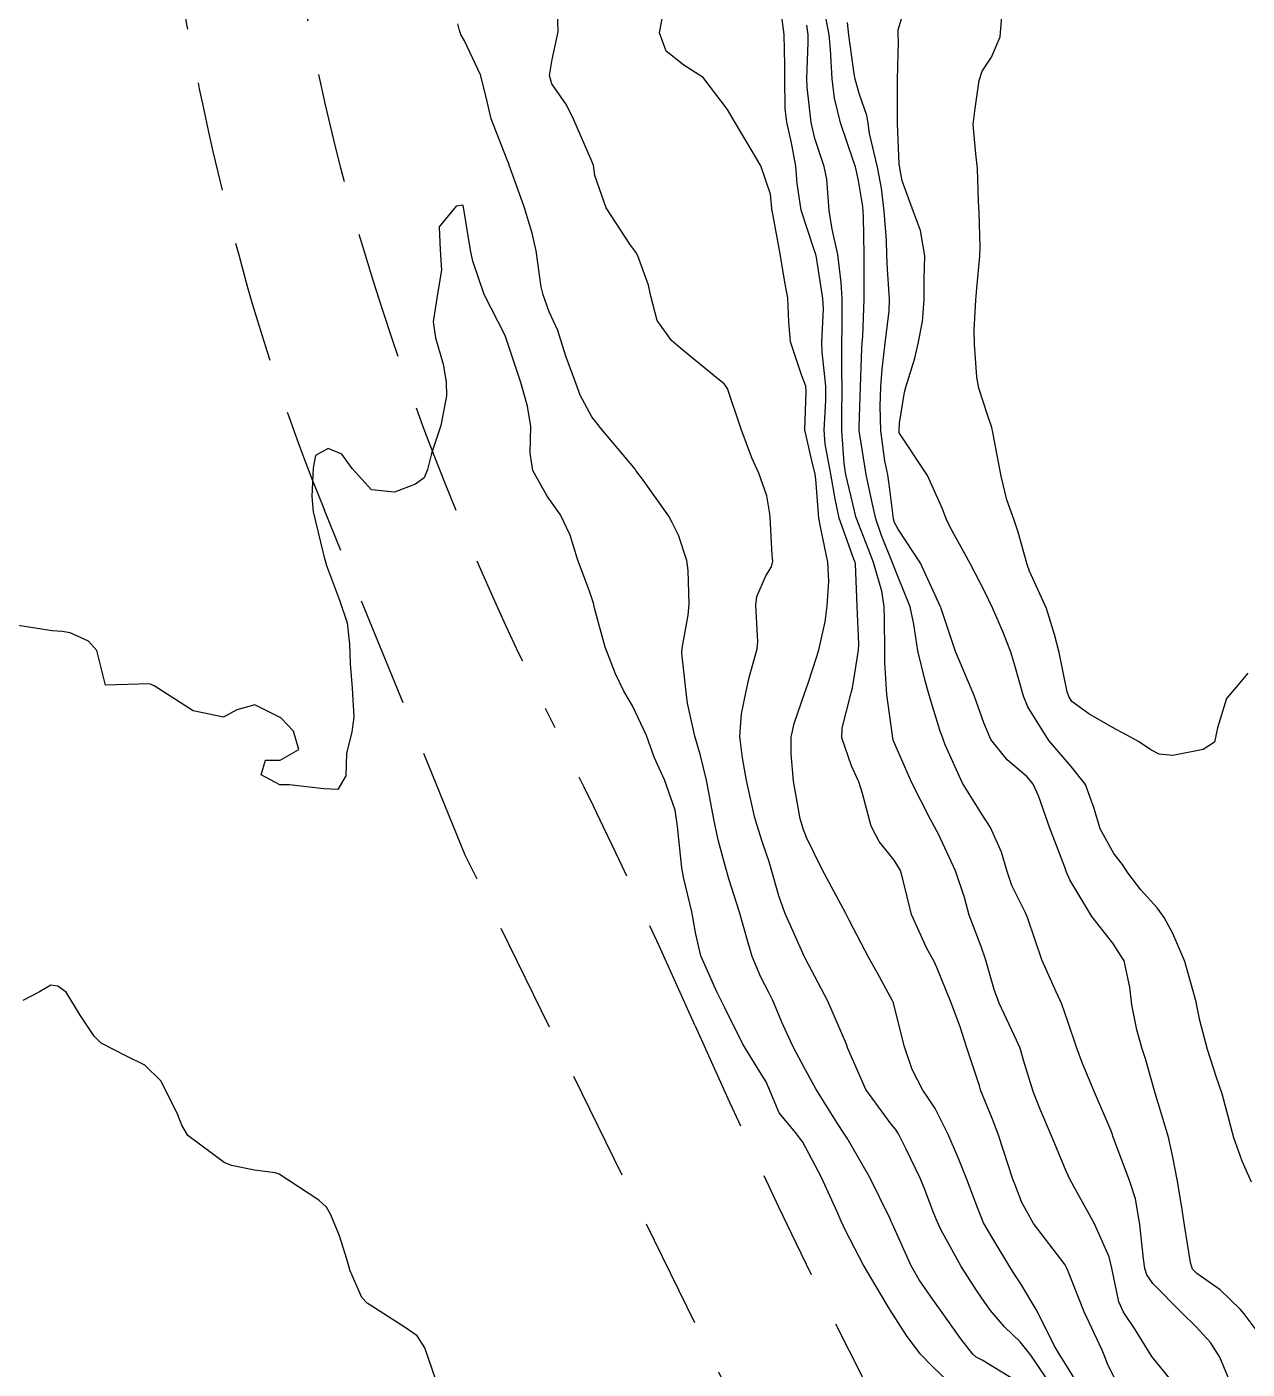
# Model space of a CAD drawing. Header units: metres. Extents: x 298520 to 308411, y 7433745 to 7450750.
# Drawn here: x 304821.2 to 304876.8, y 7438687.9 to 7438749.1 of the extents above; entities that cross this region are included whole.
import ezdxf

# ---------------------------------------------------------------- set-up
doc = ezdxf.new("R2010")
doc.units = ezdxf.units.M
doc.header["$LTSCALE"] = 10
doc.linetypes.add('DASHED', pattern=[0.75, 0.5, -0.25])
for name, color, linetype in [('Curvas de Nivel 1m', 11, 'Continuous'), ('Curvas de Nivel 5m', 15, 'Continuous'), ('Vias Secundárias', 230, 'DASHED')]:
    doc.layers.add(name, color=color, linetype=linetype)

msp = doc.modelspace()

# ---------------------------------------------------------------- linework, layer by layer
at = {"layer": 'Curvas de Nivel 1m', "flags": 128}
for points, elevation in [([(304868.002, 7438686.982), (304866.931, 7438688.575), (304866.449, 7438689.174), (304865.723, 7438689.858), (304865.09, 7438690.601), (304864.835, 7438690.973), (304864.472, 7438691.497), (304863.754, 7438692.617), (304862.833, 7438694.301), (304862.675, 7438694.628), (304862.517, 7438695.025), (304862.079, 7438696.188), (304861.887, 7438696.64), (304861.246, 7438697.957), (304860.903, 7438698.655), (304860.768, 7438698.86), (304860.567, 7438699.09), (304859.422, 7438700.672), (304858.601, 7438702.531), (304858.551, 7438702.681), (304858.521, 7438702.764), (304857.681, 7438704.69), (304856.652, 7438706.652), (304856.638, 7438706.685), (304856.613, 7438706.741), (304855.73, 7438708.714), (304855.461, 7438709.489), (304855.11, 7438710.724), (304855.011, 7438711.031), (304854.715, 7438711.92), (304854.461, 7438712.733), (304854.355, 7438713.107), (304853.988, 7438714.738), (304853.801, 7438715.778), (304853.679, 7438716.741), (304853.751, 7438717.778), (304853.95, 7438718.739), (304854.108, 7438719.439), (304854.466, 7438720.734), (304854.501, 7438721.058), (304854.41, 7438722.734), (304854.457, 7438723.126), (304854.863, 7438724.062), (304855.118, 7438724.478), (304855.181, 7438724.725), (304855.151, 7438725.001), (304855.057, 7438726.728), (304855.047, 7438726.88), (304854.903, 7438727.705), (304854.546, 7438728.734), (304854.23, 7438729.43), (304853.741, 7438730.742), (304853.117, 7438732.593), (304853.02, 7438732.749), (304852.964, 7438732.805), (304852.685, 7438733.035), (304850.988, 7438734.419), (304850.563, 7438734.776), (304849.91, 7438735.694), (304849.629, 7438736.791), (304849.523, 7438737.298), (304849.031, 7438738.637), (304848.939, 7438738.801), (304848.672, 7438739.17), (304847.598, 7438740.815), (304847.078, 7438742.292), (304847.014, 7438742.753), (304846.995, 7438742.821), (304846.927, 7438742.98), (304846.126, 7438744.835), (304845.791, 7438745.511), (304845.129, 7438746.464), (304845.013, 7438746.851), (304845.14, 7438747.574), (304845.41, 7438748.837), (304845.347, 7438750.672)], 711), ([(304871.248, 7438686.527), (304870.437, 7438688.13), (304870.287, 7438688.542), (304870.161, 7438688.827), (304869.351, 7438690.551), (304868.606, 7438692.434), (304868.555, 7438692.559), (304868.485, 7438692.682), (304867.056, 7438694.575), (304866.522, 7438695.525), (304866.226, 7438696.281), (304866.112, 7438696.586), (304865.891, 7438697.241), (304865.453, 7438698.597), (304865.215, 7438699.246), (304864.658, 7438700.609), (304864.637, 7438700.663), (304864.585, 7438700.832), (304864.005, 7438702.616), (304863.707, 7438703.528), (304863.307, 7438704.623), (304862.649, 7438706.234), (304862.525, 7438706.505), (304862.457, 7438706.632), (304862.201, 7438707.094), (304861.491, 7438708.642), (304861.103, 7438710.242), (304860.994, 7438710.647), (304860.708, 7438711.121), (304860.019, 7438711.963), (304859.657, 7438712.666), (304859.264, 7438714.154), (304859.094, 7438714.675), (304858.988, 7438714.91), (304858.76, 7438715.41), (304858.331, 7438716.684), (304858.337, 7438717.127), (304858.74, 7438718.681), (304858.755, 7438718.728), (304858.806, 7438718.969), (304859.079, 7438720.676), (304859.094, 7438720.944), (304859.029, 7438722.677), (304858.949, 7438724.602), (304858.931, 7438724.679), (304858.915, 7438724.721), (304858.874, 7438724.819), (304858.207, 7438726.687), (304858.02, 7438727.57), (304857.822, 7438728.691), (304857.56, 7438730.067), (304857.519, 7438730.694), (304857.6, 7438732.05), (304857.592, 7438732.694), (304857.426, 7438734.256), (304857.408, 7438734.696), (304857.486, 7438736.217), (304857.465, 7438736.695), (304857.166, 7438738.564), (304857.138, 7438738.699), (304857.037, 7438738.995), (304856.471, 7438740.709), (304856.293, 7438741.929), (304856.228, 7438742.713), (304856.03, 7438743.785), (304855.826, 7438744.719), (304855.75, 7438745.351), (304855.726, 7438746.721), (304855.736, 7438747.318), (304855.704, 7438748.722), (304855.475, 7438750.429)], 713), ([(304869.503, 7438686.549), (304868.439, 7438688.276), (304868.261, 7438688.562), (304867.993, 7438689.019), (304867.222, 7438690.572), (304866.475, 7438691.824), (304866.174, 7438692.279), (304865.974, 7438692.588), (304865.173, 7438693.93), (304864.78, 7438694.606), (304864.697, 7438694.789), (304864.519, 7438695.258), (304864.001, 7438696.615), (304863.636, 7438697.53), (304863.166, 7438698.624), (304862.575, 7438699.804), (304862.247, 7438700.302), (304862.007, 7438700.639), (304861.523, 7438701.577), (304861.163, 7438702.652), (304860.673, 7438704.619), (304860.661, 7438704.66), (304860.652, 7438704.679), (304860.633, 7438704.716), (304859.947, 7438705.961), (304859.561, 7438706.666), (304858.678, 7438708.347), (304858.509, 7438708.682), (304858.296, 7438709.075), (304857.433, 7438710.693), (304856.717, 7438712.152), (304856.566, 7438712.547), (304856.515, 7438712.703), (304856.435, 7438712.997), (304856.125, 7438714.709), (304856.011, 7438715.957), (304856.023, 7438716.711), (304856.154, 7438717.338), (304856.623, 7438718.703), (304856.808, 7438719.218), (304857.165, 7438720.351), (304857.274, 7438720.695), (304857.566, 7438721.962), (304857.65, 7438722.692), (304857.731, 7438723.82), (304857.692, 7438724.692), (304857.366, 7438726.217), (304857.28, 7438726.696), (304857.148, 7438728.46), (304857.116, 7438728.698), (304856.924, 7438729.443), (304856.633, 7438730.705), (304856.702, 7438732.446), (304856.689, 7438732.704), (304856.51, 7438733.166), (304855.994, 7438734.715), (304855.916, 7438735.63), (304855.869, 7438736.717), (304855.734, 7438737.433), (304855.52, 7438738.723), (304855.171, 7438740.619), (304855.143, 7438740.729), (304855.131, 7438740.797), (304855.07, 7438741.447), (304854.639, 7438742.734), (304853.954, 7438743.888), (304853.431, 7438744.747), (304853.118, 7438745.301), (304852.018, 7438746.761), (304851.138, 7438747.322), (304850.323, 7438747.96), (304850.021, 7438748.787), (304850.2, 7438749.752)], 712), ([(304876.978, 7438696.456), (304876.547, 7438697.401), (304876.174, 7438698.466), (304875.839, 7438699.734), (304875.634, 7438700.474), (304875.374, 7438701.261), (304874.965, 7438702.485), (304874.623, 7438703.816), (304874.489, 7438704.491), (304874.456, 7438704.67), (304873.943, 7438706.497), (304873.399, 7438707.776), (304873.003, 7438708.507), (304872.687, 7438708.948), (304871.934, 7438709.76), (304871.35, 7438710.53), (304871.096, 7438710.924), (304870.712, 7438711.416), (304870.089, 7438712.546), (304869.814, 7438713.472), (304869.422, 7438714.553), (304868.761, 7438715.387), (304867.756, 7438716.57), (304866.796, 7438718.097), (304866.59, 7438718.583), (304866.204, 7438719.976), (304866.02, 7438720.592), (304865.688, 7438721.454), (304865.189, 7438722.605), (304864.853, 7438723.3), (304864.162, 7438724.617), (304863.265, 7438726.251), (304863.086, 7438726.628), (304862.898, 7438727.138), (304862.219, 7438728.637), (304860.942, 7438730.572), (304860.929, 7438730.65), (304860.947, 7438731.02), (304861.181, 7438732.427), (304861.238, 7438732.647), (304861.644, 7438733.982), (304861.807, 7438734.642), (304862.004, 7438735.639), (304862.08, 7438736.639), (304862.076, 7438737.586), (304862.103, 7438738.639), (304861.91, 7438739.782), (304861.594, 7438740.645), (304861.077, 7438742.057), (304860.979, 7438742.549), (304860.961, 7438742.652), (304860.934, 7438742.803), (304860.857, 7438744.654), (304860.853, 7438746.377), (304860.857, 7438746.654), (304860.905, 7438748.409), (304860.889, 7438748.654), (304860.886, 7438748.925), (304861.171, 7438749.876)], 717), ([(304876.81, 7438719.627), (304876.272, 7438718.997), (304875.835, 7438718.474), (304875.434, 7438717.135), (304875.297, 7438716.482), (304874.77, 7438716.148), (304873.39, 7438715.881), (304872.767, 7438715.937), (304872.39, 7438716.137), (304871.833, 7438716.524), (304871.138, 7438716.896), (304870.778, 7438717.077), (304869.567, 7438717.777), (304868.8, 7438718.339), (304868.655, 7438718.561), (304868.59, 7438718.777), (304868.212, 7438720.566), (304868.009, 7438721.39), (304867.643, 7438722.572), (304866.868, 7438724.278), (304866.755, 7438724.582), (304866.351, 7438726.052), (304866.164, 7438726.591), (304865.838, 7438727.531), (304865.579, 7438728.6), (304865.266, 7438730.277), (304865.203, 7438730.606), (304865.151, 7438730.813), (304864.951, 7438731.401), (304864.555, 7438732.614), (304864.472, 7438733.113), (304864.361, 7438734.616), (304864.355, 7438735.261), (304864.422, 7438736.616), (304864.478, 7438737.156), (304864.61, 7438738.614), (304864.615, 7438739.038), (304864.575, 7438740.615), (304864.552, 7438741.131), (304864.494, 7438742.616), (304864.422, 7438743.287), (304864.307, 7438744.618), (304864.396, 7438745.341), (304864.584, 7438746.615), (304864.709, 7438747.042), (304865.144, 7438747.686), (304865.534, 7438748.604), (304865.661, 7438750.117)], 718), ([(304874.07, 7438686.493), (304872.443, 7438688.51), (304871.679, 7438689.746), (304871.144, 7438690.53), (304870.934, 7438691), (304870.614, 7438692.538), (304870.491, 7438693.051), (304869.827, 7438694.547), (304868.969, 7438696.115), (304868.722, 7438696.558), (304868.539, 7438696.947), (304867.869, 7438698.567), (304867.344, 7438699.803), (304867.041, 7438700.575), (304866.597, 7438702.012), (304866.472, 7438702.452), (304866.427, 7438702.583), (304866.269, 7438702.924), (304865.483, 7438704.597), (304865.263, 7438705.225), (304864.867, 7438706.607), (304864.662, 7438707.183), (304864.127, 7438708.616), (304863.902, 7438709.407), (304863.496, 7438710.622), (304862.72, 7438712.293), (304862.544, 7438712.632), (304862.338, 7438713.024), (304861.51, 7438714.642), (304860.77, 7438716.329), (304860.672, 7438716.552), (304860.646, 7438716.652), (304860.628, 7438716.799), (304860.377, 7438718.656), (304860.275, 7438720.116), (304860.28, 7438720.658), (304860.274, 7438722.095), (304860.254, 7438722.659), (304860.153, 7438723.361), (304859.772, 7438724.667), (304859.523, 7438725.314), (304858.99, 7438726.679), (304858.963, 7438726.748), (304858.896, 7438727.026), (304858.513, 7438728.684), (304858.432, 7438729.173), (304858.322, 7438730.686), (304858.331, 7438731.305), (304858.346, 7438732.686), (304858.327, 7438733.332), (304858.32, 7438734.687), (304858.343, 7438735.343), (304858.335, 7438736.687), (304858.293, 7438737.414), (304858.145, 7438738.689), (304857.887, 7438739.855), (304857.749, 7438740.693), (304857.641, 7438742.13), (304857.522, 7438742.696), (304857.102, 7438743.978), (304856.933, 7438744.703), (304856.743, 7438746.32), (304856.737, 7438746.706), (304856.799, 7438748.355), (304856.794, 7438748.705), (304856.729, 7438749.137)], 714), ([(304877.181, 7438689.727), (304876.641, 7438690.458), (304876.465, 7438690.674), (304875.553, 7438691.553), (304874.481, 7438692.292), (304874.29, 7438692.492), (304874.196, 7438692.785), (304873.922, 7438694.496), (304873.814, 7438695.203), (304873.605, 7438696.499), (304873.381, 7438697.671), (304873.192, 7438698.504), (304872.583, 7438700.51), (304872.148, 7438702.067), (304872.005, 7438702.519), (304871.753, 7438703.386), (304871.525, 7438704.527), (304871.442, 7438705.329), (304871.174, 7438706.532), (304870.665, 7438707.342), (304869.704, 7438708.55), (304868.7, 7438710.221), (304868.559, 7438710.561), (304868.476, 7438710.792), (304867.798, 7438712.569), (304867.279, 7438714.041), (304867.039, 7438714.577), (304866.756, 7438714.905), (304865.849, 7438715.678), (304865.113, 7438716.605), (304864.784, 7438717.362), (304864.352, 7438718.615), (304864.001, 7438719.428), (304863.497, 7438720.623), (304862.842, 7438722.571), (304862.825, 7438722.63), (304862.822, 7438722.651), (304861.903, 7438724.64), (304860.888, 7438726.187), (304860.724, 7438726.485), (304860.681, 7438726.653), (304860.482, 7438728.23), (304860.415, 7438728.657), (304860.289, 7438729.293), (304860.1, 7438730.663), (304860.073, 7438731.782), (304860.107, 7438732.663), (304860.158, 7438733.48), (304860.295, 7438734.66), (304860.484, 7438736.134), (304860.494, 7438736.658), (304860.398, 7438738.03), (304860.38, 7438738.66), (304860.359, 7438739.345), (304860.255, 7438740.662), (304860.125, 7438741.716), (304859.944, 7438742.667), (304859.578, 7438744.2), (304859.518, 7438744.674), (304859.468, 7438745.026), (304859.126, 7438745.983), (304858.93, 7438746.682), (304858.891, 7438746.927), (304858.648, 7438748.685), (304858.583, 7438749.265)], 716), ([(304863.962, 7438686.615), (304862.435, 7438688.079), (304861.892, 7438688.638), (304861.267, 7438689.464), (304860.51, 7438690.659), (304860.491, 7438690.688), (304860.464, 7438690.731), (304859.314, 7438692.672), (304858.506, 7438694.225), (304858.287, 7438694.682), (304858.107, 7438695.094), (304857.389, 7438696.691), (304856.556, 7438698.271), (304856.211, 7438698.705), (304855.469, 7438699.614), (304855.002, 7438700.724), (304854.877, 7438701.017), (304854.59, 7438701.475), (304853.824, 7438702.738), (304852.991, 7438704.383), (304852.816, 7438704.748), (304852.637, 7438705.116), (304851.911, 7438706.757), (304851.676, 7438707.752), (304851.502, 7438708.762), (304851.119, 7438710.345), (304851.034, 7438710.767), (304850.844, 7438712.647), (304850.831, 7438712.769), (304850.732, 7438713.388), (304850.245, 7438714.778), (304849.781, 7438715.803), (304849.43, 7438716.79), (304848.793, 7438718.139), (304848.395, 7438718.804), (304848.021, 7438719.597), (304847.549, 7438720.813), (304847.065, 7438722.594), (304847.016, 7438722.818), (304846.85, 7438723.314), (304846.294, 7438724.829), (304845.961, 7438725.911), (304845.512, 7438726.841), (304844.906, 7438727.693), (304844.251, 7438728.857), (304844.137, 7438729.652), (304844.16, 7438730.858), (304844.02, 7438731.792), (304843.711, 7438732.863), (304843.081, 7438734.779), (304843.049, 7438734.869), (304842.994, 7438735.003), (304842.042, 7438736.88), (304841.528, 7438738.385), (304841.415, 7438738.886), (304841.102, 7438740.85), (304841.093, 7438740.89), (304841.063, 7438740.943), (304840.768, 7438740.894), (304839.997, 7438739.958), (304840.034, 7438738.905), (304840.094, 7438737.975), (304839.914, 7438736.906), (304839.722, 7438735.631), (304839.821, 7438734.908), (304840.176, 7438733.701), (304840.304, 7438732.9), (304840.322, 7438732.265), (304840.072, 7438730.903), (304839.649, 7438729.628), (304839.456, 7438728.912), (304839.31, 7438728.521), (304838.913, 7438728.234), (304837.958, 7438727.878), (304836.909, 7438727.983), (304836.031, 7438728.953), (304835.569, 7438729.6), (304834.932, 7438729.86), (304834.36, 7438729.545), (304834.256, 7438728.977), (304834.2, 7438727.68), (304834.257, 7438726.976), (304834.697, 7438725.149), (304834.742, 7438724.971), (304834.866, 7438724.533), (304835.456, 7438722.961), (304835.798, 7438721.921), (304835.912, 7438720.954), (304835.936, 7438720.075), (304836.028, 7438718.952), (304836.112, 7438717.621), (304836.018, 7438716.951), (304835.78, 7438715.972), (304835.743, 7438714.955), (304835.377, 7438714.326), (304834.744, 7438714.365), (304833.184, 7438714.548), (304832.746, 7438714.552), (304831.885, 7438714.999), (304832.094, 7438715.662), (304832.76, 7438715.673), (304833.599, 7438716.148), (304833.362, 7438716.984), (304832.782, 7438717.59), (304831.601, 7438718.192), (304830.787, 7438717.961), (304830.18, 7438717.621), (304828.786, 7438717.917), (304827.017, 7438719.058), (304826.804, 7438719.152), (304824.803, 7438719.09), (304824.401, 7438720.669), (304824.031, 7438721.092), (304823.191, 7438721.469), (304822.827, 7438721.53), (304822.379, 7438721.563), (304820.83, 7438721.796)], 709), ([(304839.821, 7438687.5), (304839.342, 7438688.907), (304838.985, 7438689.448), (304838.452, 7438689.837), (304836.719, 7438690.937), (304836.466, 7438691.204), (304835.944, 7438692.415), (304835.785, 7438692.95), (304835.448, 7438694.007), (304835.062, 7438694.962), (304834.859, 7438695.307), (304834.52, 7438695.631), (304832.706, 7438696.813), (304832.532, 7438696.881), (304831.588, 7438696.999), (304830.536, 7438697.205), (304830.209, 7438697.344), (304828.556, 7438698.572), (304828.273, 7438699.043), (304828.102, 7438699.51), (304827.335, 7438701.052), (304826.59, 7438701.773), (304825.724, 7438702.203), (304824.6, 7438702.786), (304824.288, 7438703.093), (304823.655, 7438704.062), (304823.008, 7438705.106), (304822.636, 7438705.37), (304822.321, 7438705.428), (304821.792, 7438705.118), (304821.034, 7438704.719)], 708)]:
    msp.add_lwpolyline(points, dxfattribs=dict(at, elevation=elevation))
at = {"layer": 'Curvas de Nivel 5m', "flags": 128}
for points, elevation in [([(304876.343, 7438686.533), (304875.538, 7438688.474), (304875.115, 7438689.146), (304874.457, 7438689.86), (304873.8, 7438690.497), (304872.476, 7438691.836), (304872.204, 7438692.238), (304872.118, 7438692.515), (304872.053, 7438692.953), (304871.898, 7438694.519), (304871.695, 7438695.692), (304871.428, 7438696.527), (304870.717, 7438698.381), (304870.667, 7438698.538), (304870.64, 7438698.615), (304870.566, 7438698.826), (304869.824, 7438700.548), (304869.287, 7438701.862), (304869.027, 7438702.556), (304868.621, 7438703.764), (304868.346, 7438704.563), (304868.082, 7438705.122), (304867.431, 7438706.572), (304866.796, 7438708.464), (304866.753, 7438708.579), (304866.684, 7438708.715), (304866.064, 7438709.957), (304865.848, 7438710.593), (304865.593, 7438711.478), (304865.091, 7438712.604), (304864.731, 7438713.161), (304863.818, 7438714.619), (304863.034, 7438716.363), (304862.931, 7438716.628), (304862.779, 7438717.04), (304862.302, 7438718.635), (304862.106, 7438719.341), (304861.787, 7438720.64), (304861.609, 7438721.869), (304861.434, 7438722.644), (304860.864, 7438724.08), (304860.633, 7438724.654), (304860.126, 7438725.902), (304859.88, 7438726.665), (304859.693, 7438727.461), (304859.429, 7438728.672), (304859.14, 7438730.477), (304859.118, 7438730.677), (304859.113, 7438730.846), (304859.177, 7438732.677), (304859.232, 7438734.434), (304859.254, 7438734.676), (304859.281, 7438734.961), (304859.335, 7438736.675), (304859.336, 7438736.995), (304859.342, 7438738.675), (304859.318, 7438740.417), (304859.3, 7438740.676), (304859.274, 7438740.885), (304859.077, 7438742.071), (304858.946, 7438742.681), (304858.874, 7438742.894), (304858.266, 7438744.688), (304857.998, 7438745.817), (304857.882, 7438746.693), (304857.815, 7438748.024), (304857.744, 7438748.694), (304857.415, 7438750.462)], 715), ([(304866.424, 7438687.296), (304864.707, 7438688.338), (304864.441, 7438688.474), (304864.285, 7438688.612), (304863.744, 7438689.323), (304862.809, 7438690.627), (304862.468, 7438691.113), (304861.847, 7438692.01), (304861.477, 7438692.645), (304860.625, 7438694.545), (304860.578, 7438694.659), (304860.557, 7438694.703), (304860.514, 7438694.808), (304859.601, 7438696.669), (304858.56, 7438698.453), (304858.416, 7438698.681), (304858.131, 7438699.121), (304857.141, 7438700.694), (304856.593, 7438701.698), (304856.25, 7438702.356), (304856.065, 7438702.708), (304855.599, 7438703.734), (304855.183, 7438704.722), (304855.004, 7438705.092), (304854.643, 7438705.785), (304854.241, 7438706.734), (304854.054, 7438707.344), (304853.661, 7438708.74), (304853.184, 7438710.259), (304853.039, 7438710.747), (304852.715, 7438711.977), (304852.545, 7438712.752), (304852.5, 7438712.979), (304852.156, 7438714.756), (304851.885, 7438715.879), (304851.634, 7438716.761), (304851.301, 7438718.26), (304851.239, 7438718.766), (304851.046, 7438720.542), (304851.05, 7438720.768), (304851.336, 7438722.267), (304851.371, 7438722.765), (304851.331, 7438724.3), (304851.268, 7438724.766), (304850.884, 7438725.911), (304850.606, 7438726.49), (304850.442, 7438726.777), (304849.25, 7438728.463), (304848.991, 7438728.799), (304848.966, 7438728.842), (304848.924, 7438728.898), (304847.329, 7438730.816), (304846.948, 7438731.3), (304846.419, 7438732.289), (304846.21, 7438732.831), (304845.753, 7438734.066), (304845.52, 7438734.842), (304845.394, 7438735.241), (304845.005, 7438736.092), (304844.725, 7438736.853), (304844.642, 7438737.228), (304844.409, 7438738.856), (304844.233, 7438739.67), (304843.866, 7438740.862), (304843.187, 7438742.763), (304843.145, 7438742.869), (304843.085, 7438743.003), (304842.354, 7438744.878), (304842.136, 7438745.867), (304841.879, 7438746.883), (304841.148, 7438748.428), (304840.979, 7438748.72), (304840.917, 7438748.894), (304840.847, 7438749.206)], 710)]:
    msp.add_lwpolyline(points, dxfattribs=dict(at, elevation=elevation))
at = {"layer": 'Vias Secundárias'}
for points in [[(304834.006, 7438787.238, 0.047593), (304832.192, 7438772.441, 0.041165), (304833.2, 7438754.27, 0.038801), (304836.576, 7438738.827, 0.04254), (304844.832, 7438718.028, -0.01117), (304851.648, 7438703.569, 0.021184), (304864.56, 7438677.545, -0.027139), (304877.672, 7438650.306, 0.011409), (304891.603, 7438618.875, -0.001085), (304908.073, 7438583.696, 0.008839), (304925.457, 7438548.015, -0.023301), (304939.293, 7438517.399, 0.01605), (304955.561, 7438479.964, 0.010867), (304968.985, 7438453.126, 0.067417), (304985.967, 7438429.346, -0.012668), (305009.058, 7438403.514, -0.000119), (305034.171, 7438373.932, -0.003079)], [(305023.707, 7438378.768), (305008.419, 7438395.44), (304988.05, 7438417.691), (304974.7, 7438434.341), (304962.551, 7438451.654), (304954.814, 7438468.64), (304938.021, 7438506.622), (304911.641, 7438562.48), (304884.963, 7438618.189), (304868.148, 7438656.377), (304841.183, 7438711.335), (304834.769, 7438727.058, -0.031649), (304830.866, 7438738.678, -0.028047), (304827.708, 7438753.892, -0.038451), (304826.779, 7438766.832, -0.039309), (304828.079, 7438782.323, -0.008262)]]:
    msp.add_lwpolyline(points, format="xyb", dxfattribs=at)

doc.saveas('drawing.dxf')
